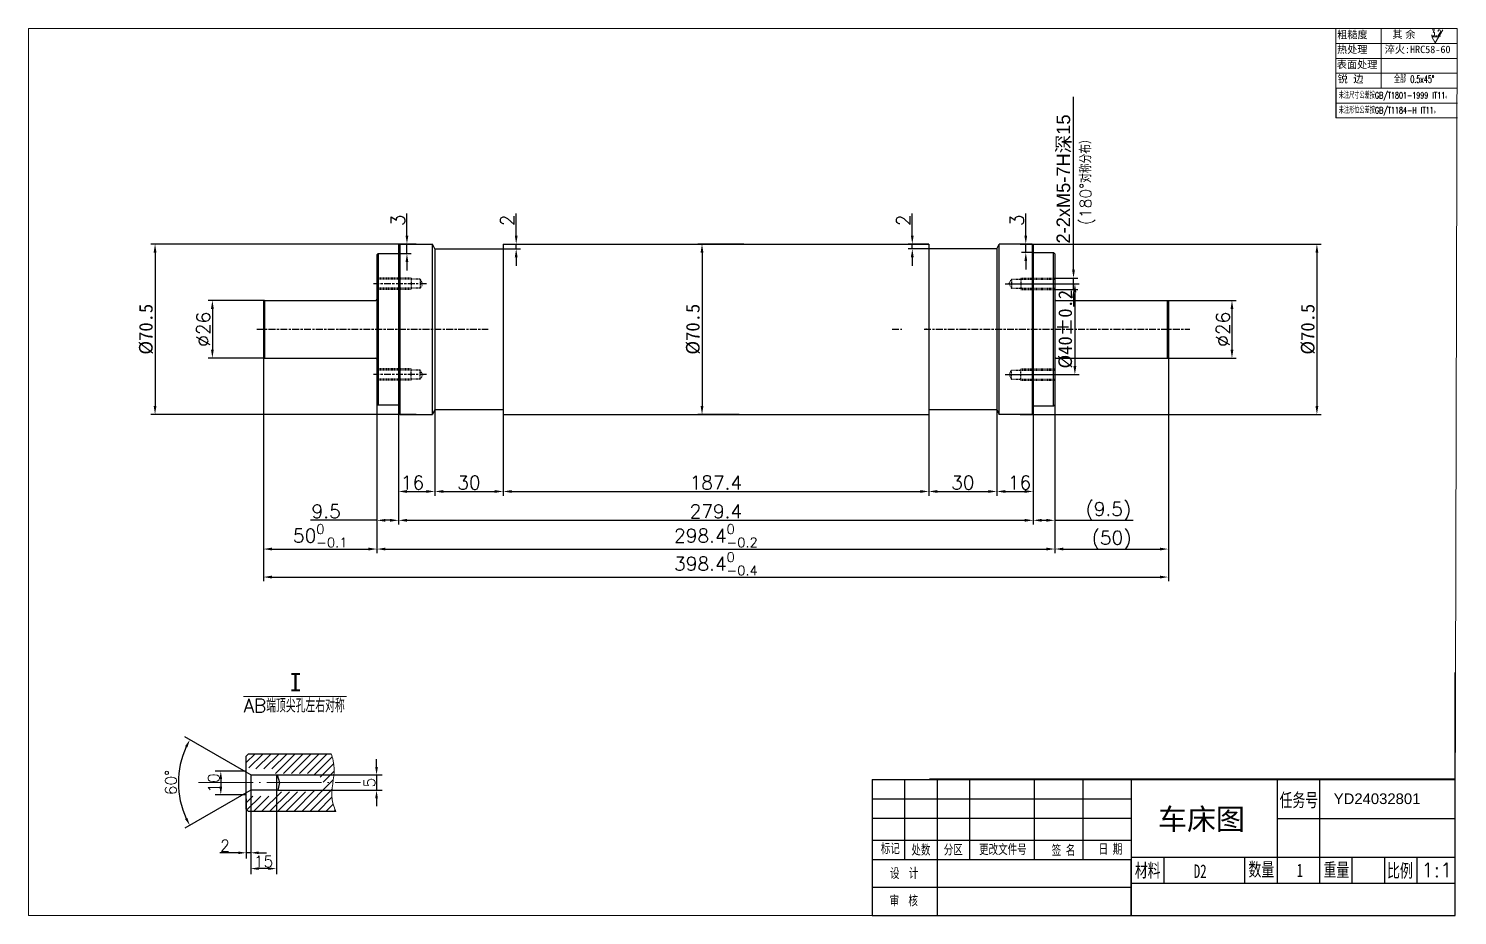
# Model space of a CAD drawing. Header units: inches. Extents: x 21648 to 23685, y -12414 to -11117.
# Drawn here: x 21648 to 22277, y -12302 to -11911 of the extents above; entities that cross this region are included whole.
import ezdxf
from ezdxf.enums import TextEntityAlignment as Align

# ---------------------------------------------------------------- set-up
doc = ezdxf.new("R2010")
doc.units = ezdxf.units.IN
for name, pattern in [('ACAD_ISO04W100', [30, 24, -3, 0, -3]), ('XU', [15, 5, -5, 5]), ('Z3', [8.215055, 3, -0.633062, 1, -0.581993, 3])]:
    doc.linetypes.add(name, pattern=pattern)
for name, color, linetype in [('cc', 7, 'Continuous'), ('DIM', 7, 'Continuous'), ('qc', 4, 'Continuous'), ('xx', 1, 'XU'), ('zx', 6, 'Z3')]:
    doc.layers.add(name, color=color, linetype=linetype)
for name, color, linetype, lineweight in [('中心线层', 1, 'ACAD_ISO04W100', 13), ('外轮廓线层', 120, 'Continuous', 20), ('尺寸線', 3, 'Continuous', 5), ('尺寸线层', 7, 'Continuous', 13)]:
    doc.layers.add(name, color=color, linetype=linetype, lineweight=lineweight)
doc.styles.get("Standard").update_dxf_attribs({"font": 'txt.shx', "bigfont": 'gbcbig.shx'})
doc.styles.add('tk', font='', dxfattribs={"width": 0.8})
doc.styles.add('标注', font='txt.shx', dxfattribs={"width": 0.6, "bigfont": 'hztxt.shx'})
doc.styles.get('tk').set_extended_font_data('SimSun')
doc.dimstyles.new('ISO-25', dxfattribs={"dimscale": 1.5, "dimtxt": 4, "dimasz": 2.5, "dimexe": 1.25, "dimexo": 0, "dimtad": 1, "dimdec": 3, "dimdsep": 46, "dimtxsty": 'Standard', "dimcen": 2.5, "dimadec": 0, "dimazin": 0, "dimtfac": 1, "dimtdec": 3, "dimtmove": 0, "dimatfit": 3, "dimfxl": 0, "dimarcsym": 0})
doc.dimstyles.new('ISO-25$0', dxfattribs={"dimtxt": 2.5, "dimasz": 2.5, "dimexe": 1.25, "dimexo": 0.625, "dimtad": 1, "dimtxsty": 'Standard', "dimcen": 2.5, "dimadec": 0, "dimazin": 0, "dimtfac": 1, "dimtmove": 0, "dimatfit": 3, "dimfxl": 0, "dimarcsym": 0})
doc.dimstyles.new('德瑞精工', dxfattribs={"dimtxt": 7, "dimasz": 3.5, "dimexe": 2.5, "dimexo": 0, "dimtad": 1, "dimdec": 3, "dimdsep": 46, "dimtxsty": 'Standard', "dimcen": 3.5, "dimadec": 0, "dimazin": 2, "dimtfac": 1, "dimtdec": 3, "dimtmove": 0, "dimatfit": 3, "dimfxl": 0, "dimarcsym": 0})

# ---------------------------------------------------------------- blocks, each defined once
blk = doc.blocks.new('*D243')
at = {"layer": 'Defpoints', "color": 0}
for p in [(21811, -12043.73), (22090.4, -12043.73), (22090.4, -12127.85)]:
    blk.add_point(p, dxfattribs=at)
at = {"layer": 'DIM', "color": 0, "lineweight": -2}
for p, q in [((21811, -12043.73), (21811, -12129.72)), ((22090.4, -12043.73), (22090.4, -12129.72)), ((21814.75, -12127.85), (22086.65, -12127.85))]:
    blk.add_line(p, q, dxfattribs=at)
at = {"layer": 'DIM', "color": 0}
for points in [[(21814.75, -12127.22), (21814.75, -12128.47), (21811, -12127.85)], [(22086.65, -12127.22), (22086.65, -12128.47), (22090.4, -12127.85)]]:
    blk.add_solid(points, dxfattribs=at)
at = {"layer": 'DIM', "color": 0, "insert": (21950.7, -12123.91), "char_height": 6, "attachment_point": 5}
blk.add_mtext('279.4', dxfattribs=at)
blk = doc.blocks.new('*D244')
at = {"layer": 'Defpoints', "color": 0}
for p in [(21801.5, -12077.03), (22099.9, -12076.98), (22099.9, -12140.49)]:
    blk.add_point(p, dxfattribs=at)
at = {"layer": 'DIM', "color": 0, "lineweight": -2}
for p, q in [((21801.5, -12077.03), (21801.5, -12142.36)), ((22099.9, -12076.98), (22099.9, -12142.36)), ((21805.25, -12140.49), (22096.15, -12140.49))]:
    blk.add_line(p, q, dxfattribs=at)
at = {"layer": 'DIM', "color": 0}
for points in [[(21805.25, -12139.86), (21805.25, -12141.11), (21801.5, -12140.49)], [(22096.15, -12139.86), (22096.15, -12141.11), (22099.9, -12140.49)]]:
    blk.add_solid(points, dxfattribs=at)
at = {"layer": 'DIM', "color": 0, "insert": (21950.7, -12134.65), "char_height": 6, "attachment_point": 5}
blk.add_mtext('\\A1;298.4{\\H0.7x;\\S0^ -0.2;}', dxfattribs=at)
blk = doc.blocks.new('*D282')
at = {"layer": 'Defpoints', "color": 0}
for p in [(21751.5, -12055.93), (22149.9, -12055.93), (22149.9, -12152.82)]:
    blk.add_point(p, dxfattribs=at)
at = {"layer": 'DIM', "color": 0, "lineweight": -2}
for p, q in [((21751.5, -12055.93), (21751.5, -12154.69)), ((22149.9, -12055.93), (22149.9, -12154.69)), ((21755.25, -12152.82), (22146.15, -12152.82))]:
    blk.add_line(p, q, dxfattribs=at)
at = {"layer": 'DIM', "color": 0}
for points in [[(21755.25, -12152.19), (21755.25, -12153.44), (21751.5, -12152.82)], [(22146.15, -12152.19), (22146.15, -12153.44), (22149.9, -12152.82)]]:
    blk.add_solid(points, dxfattribs=at)
at = {"layer": 'DIM', "color": 0, "insert": (21950.7, -12146.98), "char_height": 6, "attachment_point": 5}
blk.add_mtext('\\A1;398.4{\\H0.7x;\\S0^ -0.4;}', dxfattribs=at)
blk = doc.blocks.new('*D283')
at = {"layer": 'Defpoints', "color": 0}
for p in [(21752, -12031.03), (21729.04, -12056.43), (21752, -12056.43)]:
    blk.add_point(p, dxfattribs=at)
at = {"layer": 'DIM', "color": 0, "lineweight": -2}
for p, q in [((21752, -12031.03), (21727.17, -12031.03)), ((21729.04, -12034.78), (21729.04, -12052.68)), ((21752, -12056.43), (21727.17, -12056.43))]:
    blk.add_line(p, q, dxfattribs=at)
at = {"layer": 'DIM', "color": 0}
for points in [[(21728.42, -12034.78), (21729.67, -12034.78), (21729.04, -12031.03)], [(21728.42, -12052.68), (21729.67, -12052.68), (21729.04, -12056.43)]]:
    blk.add_solid(points, dxfattribs=at)
at = {"layer": 'DIM', "color": 0, "insert": (21725.11, -12043.73), "char_height": 6, "attachment_point": 5, "rotation": 90}
blk.add_mtext('%%c26', dxfattribs=at)
blk = doc.blocks.new('*D284')
at = {"layer": 'Defpoints', "color": 0}
for p in [(21818.75, -12006.23), (21703.8, -12081.23), (21818.75, -12081.23)]:
    blk.add_point(p, dxfattribs=at)
at = {"layer": 'DIM', "color": 0, "lineweight": -2}
for p, q in [((21818.75, -12006.23), (21701.92, -12006.23)), ((21703.8, -12009.98), (21703.8, -12077.48)), ((21818.75, -12081.23), (21701.92, -12081.23))]:
    blk.add_line(p, q, dxfattribs=at)
at = {"layer": 'DIM', "color": 0}
for points in [[(21703.17, -12009.98), (21704.42, -12009.98), (21703.8, -12006.23)], [(21703.17, -12077.48), (21704.42, -12077.48), (21703.8, -12081.23)]]:
    blk.add_solid(points, dxfattribs=at)
at = {"layer": 'DIM', "color": 0, "insert": (21699.86, -12043.73), "char_height": 6, "attachment_point": 5, "rotation": 90}
blk.add_mtext('{\\fSimSun|b0|i0|c134|p2;%%C70.5}', dxfattribs=at)
blk = doc.blocks.new('*D245')
at = {"layer": 'Defpoints', "color": 0}
for p in [(21857, -12069.06), (21827, -12079.13), (21857, -12115.15)]:
    blk.add_point(p, dxfattribs=at)
at = {"layer": 'DIM', "color": 0, "lineweight": -2}
for p, q in [((21857, -12069.06), (21857, -12117.02)), ((21827, -12079.13), (21827, -12117.02)), ((21830.75, -12115.15), (21853.25, -12115.15))]:
    blk.add_line(p, q, dxfattribs=at)
at = {"layer": 'DIM', "color": 0}
for points in [[(21830.75, -12114.52), (21830.75, -12115.77), (21827, -12115.15)], [(21853.25, -12114.52), (21853.25, -12115.77), (21857, -12115.15)]]:
    blk.add_solid(points, dxfattribs=at)
at = {"layer": 'DIM', "color": 0, "insert": (21842, -12111.21), "char_height": 6, "attachment_point": 5}
blk.add_mtext('30', dxfattribs=at)
blk = doc.blocks.new('*D285')
at = {"layer": 'Defpoints', "color": 0}
for p in [(21801.5, -12030.53), (21811, -12081.23), (21811, -12127.85)]:
    blk.add_point(p, dxfattribs=at)
at = {"layer": 'DIM', "color": 0, "lineweight": -2}
for p, q in [((21801.5, -12030.53), (21801.5, -12129.72)), ((21811, -12081.23), (21811, -12129.72)), ((21801.5, -12127.85), (21772.19, -12127.85)), ((21807.25, -12127.85), (21805.25, -12127.85))]:
    blk.add_line(p, q, dxfattribs=at)
at = {"layer": 'DIM', "color": 0}
for points in [[(21805.25, -12127.22), (21805.25, -12128.47), (21801.5, -12127.85)], [(21807.25, -12127.22), (21807.25, -12128.47), (21811, -12127.85)]]:
    blk.add_solid(points, dxfattribs=at)
at = {"layer": 'DIM', "color": 0, "insert": (21779.13, -12123.91), "char_height": 6, "attachment_point": 5}
blk.add_mtext('9.5', dxfattribs=at)
blk = doc.blocks.new('*D246')
at = {"layer": 'Defpoints', "color": 0}
for p in [(21751.5, -12055.93), (21801.5, -12056.93), (21801.5, -12140.49)]:
    blk.add_point(p, dxfattribs=at)
at = {"layer": 'DIM', "color": 0, "lineweight": -2}
for p, q in [((21751.5, -12055.93), (21751.5, -12142.36)), ((21801.5, -12056.93), (21801.5, -12142.36)), ((21755.25, -12140.49), (21797.75, -12140.49))]:
    blk.add_line(p, q, dxfattribs=at)
at = {"layer": 'DIM', "color": 0}
for points in [[(21755.25, -12139.86), (21755.25, -12141.11), (21751.5, -12140.49)], [(21797.75, -12139.86), (21797.75, -12141.11), (21801.5, -12140.49)]]:
    blk.add_solid(points, dxfattribs=at)
at = {"layer": 'DIM', "color": 0, "insert": (21776.5, -12134.65), "char_height": 6, "attachment_point": 5}
blk.add_mtext('\\A1;50{\\H0.7x;\\S0^ -0.1;}', dxfattribs=at)
blk = doc.blocks.new('*D247')
at = {"layer": 'Defpoints', "color": 0}
for p in [(21811, -12043.73), (21827, -12043.73), (21827, -12115.15)]:
    blk.add_point(p, dxfattribs=at)
at = {"layer": 'DIM', "color": 0, "lineweight": -2}
for p, q in [((21811, -12043.73), (21811, -12117.02)), ((21827, -12043.73), (21827, -12117.02)), ((21814.75, -12115.15), (21823.25, -12115.15))]:
    blk.add_line(p, q, dxfattribs=at)
at = {"layer": 'DIM', "color": 0}
for points in [[(21814.75, -12114.52), (21814.75, -12115.77), (21811, -12115.15)], [(21823.25, -12114.52), (21823.25, -12115.77), (21827, -12115.15)]]:
    blk.add_solid(points, dxfattribs=at)
at = {"layer": 'DIM', "color": 0, "insert": (21817.11, -12111.21), "char_height": 6, "attachment_point": 5}
blk.add_mtext('16', dxfattribs=at)
blk = doc.blocks.new('*D248')
at = {"layer": 'Defpoints', "color": 0}
for p in [(22084.65, -12006.23), (22084.69, -12081.23), (22215.3, -12081.23)]:
    blk.add_point(p, dxfattribs=at)
at = {"layer": 'DIM', "color": 0, "lineweight": -2}
for p, q in [((22084.65, -12006.23), (22217.18, -12006.23)), ((22215.3, -12009.98), (22215.3, -12077.48)), ((22084.69, -12081.23), (22217.18, -12081.23))]:
    blk.add_line(p, q, dxfattribs=at)
at = {"layer": 'DIM', "color": 0}
for points in [[(22214.68, -12009.98), (22215.93, -12009.98), (22215.3, -12006.23)], [(22214.68, -12077.48), (22215.93, -12077.48), (22215.3, -12081.23)]]:
    blk.add_solid(points, dxfattribs=at)
at = {"layer": 'DIM', "color": 0, "insert": (22211.37, -12043.73), "char_height": 6, "attachment_point": 5, "rotation": 90}
blk.add_mtext('{\\fSimSun|b0|i0|c134|p2;%%C70.5}', dxfattribs=at)
blk = doc.blocks.new('*D286')
at = {"layer": 'Defpoints', "color": 0}
for p in [(22078.09, -12023.73), (22078.09, -12063.73), (22108.76, -12063.73)]:
    blk.add_point(p, dxfattribs=at)
at = {"layer": 'DIM', "color": 0, "lineweight": -2}
for p, q in [((22078.09, -12023.73), (22110.63, -12023.73)), ((22108.76, -12027.48), (22108.76, -12059.98)), ((22078.09, -12063.73), (22110.63, -12063.73))]:
    blk.add_line(p, q, dxfattribs=at)
at = {"layer": 'DIM', "color": 0}
for points in [[(22108.13, -12027.48), (22109.38, -12027.48), (22108.76, -12023.73)], [(22108.13, -12059.98), (22109.38, -12059.98), (22108.76, -12063.73)]]:
    blk.add_solid(points, dxfattribs=at)
at = {"layer": 'DIM', "color": 0, "insert": (22104.6, -12043.73), "char_height": 6, "attachment_point": 5, "rotation": 90}
blk.add_mtext('{\\fSimSun|b0|i0|c134|p2;%%C40±0.2}', dxfattribs=at)
blk = doc.blocks.new('*D249')
at = {"layer": 'Defpoints', "color": 0}
for p in [(22149.4, -12031.03), (22149.4, -12056.43), (22177.91, -12056.43)]:
    blk.add_point(p, dxfattribs=at)
at = {"layer": 'DIM', "color": 0, "lineweight": -2}
for p, q in [((22149.4, -12031.03), (22179.78, -12031.03)), ((22177.91, -12034.78), (22177.91, -12052.68)), ((22149.4, -12056.43), (22179.78, -12056.43))]:
    blk.add_line(p, q, dxfattribs=at)
at = {"layer": 'DIM', "color": 0}
for points in [[(22177.28, -12034.78), (22178.53, -12034.78), (22177.91, -12031.03)], [(22177.28, -12052.68), (22178.53, -12052.68), (22177.91, -12056.43)]]:
    blk.add_solid(points, dxfattribs=at)
at = {"layer": 'DIM', "color": 0, "insert": (22173.97, -12043.73), "char_height": 6, "attachment_point": 5, "rotation": 90}
blk.add_mtext('%%c26', dxfattribs=at)
blk = doc.blocks.new('*D250')
at = {"layer": 'Defpoints', "color": 0}
for p in [(22099.9, -12021.23), (22099.9, -12026.23), (22108.15, -12021.23)]:
    blk.add_point(p, dxfattribs=at)
at = {"layer": 'DIM', "color": 0, "lineweight": -2}
for p, q in [((22108.15, -12017.48), (22108.15, -11941.48)), ((22099.9, -12021.23), (22110.02, -12021.23)), ((22099.9, -12026.23), (22110.02, -12026.23)), ((22108.15, -12026.23), (22108.15, -12021.23)), ((22108.15, -12029.98), (22108.15, -12033.73))]:
    blk.add_line(p, q, dxfattribs=at)
at = {"layer": 'DIM', "color": 0}
for points in [[(22107.52, -12017.48), (22108.77, -12017.48), (22108.15, -12021.23)], [(22107.52, -12029.98), (22108.77, -12029.98), (22108.15, -12026.23)]]:
    blk.add_solid(points, dxfattribs=at)
at = {"layer": 'DIM', "color": 0, "insert": (22103.98, -11977.6), "char_height": 6, "attachment_point": 5, "rotation": 90}
blk.add_mtext('{\\f??|b0|i0|c0|p54;2-2xM5-7H\\f??|b0|i0|c134|p54;深15\\f??|b0|i0|c0|p54; }', dxfattribs=at)
blk = doc.blocks.new('*D251')
at = {"layer": 'Defpoints', "color": 0}
for p in [(22074.4, -12043.73), (22090.4, -12043.73), (22090.4, -12115.15)]:
    blk.add_point(p, dxfattribs=at)
at = {"layer": 'DIM', "color": 0, "lineweight": -2}
for p, q in [((22074.4, -12043.73), (22074.4, -12117.02)), ((22090.4, -12043.73), (22090.4, -12117.02)), ((22078.15, -12115.15), (22086.65, -12115.15))]:
    blk.add_line(p, q, dxfattribs=at)
at = {"layer": 'DIM', "color": 0}
for points in [[(22078.15, -12114.52), (22078.15, -12115.77), (22074.4, -12115.15)], [(22086.65, -12114.52), (22086.65, -12115.77), (22090.4, -12115.15)]]:
    blk.add_solid(points, dxfattribs=at)
at = {"layer": 'DIM', "color": 0, "insert": (22084.4, -12111.21), "char_height": 6, "attachment_point": 5}
blk.add_mtext('16', dxfattribs=at)
blk = doc.blocks.new('*D252')
at = {"layer": 'Defpoints', "color": 0}
for p in [(22149.9, -12056.43), (22099.9, -12078.48), (22149.9, -12140.49)]:
    blk.add_point(p, dxfattribs=at)
at = {"layer": 'DIM', "color": 0, "lineweight": -2}
for p, q in [((22149.9, -12056.43), (22149.9, -12142.36)), ((22099.9, -12078.48), (22099.9, -12142.36)), ((22103.65, -12140.49), (22146.15, -12140.49))]:
    blk.add_line(p, q, dxfattribs=at)
at = {"layer": 'DIM', "color": 0}
for points in [[(22103.65, -12139.86), (22103.65, -12141.11), (22099.9, -12140.49)], [(22146.15, -12139.86), (22146.15, -12141.11), (22149.9, -12140.49)]]:
    blk.add_solid(points, dxfattribs=at)
at = {"layer": 'DIM', "color": 0, "insert": (22124.9, -12136.55), "char_height": 6, "attachment_point": 5}
blk.add_mtext('(50)', dxfattribs=at)
blk = doc.blocks.new('*D253')
at = {"layer": 'Defpoints', "color": 0}
for p in [(22090.4, -12043.73), (22099.9, -12043.73), (22099.9, -12127.85)]:
    blk.add_point(p, dxfattribs=at)
at = {"layer": 'DIM', "color": 0, "lineweight": -2}
for p, q in [((22090.4, -12043.73), (22090.4, -12129.72)), ((22099.9, -12043.73), (22099.9, -12129.72)), ((22094.15, -12127.85), (22096.15, -12127.85)), ((22099.9, -12127.85), (22134.42, -12127.85))]:
    blk.add_line(p, q, dxfattribs=at)
at = {"layer": 'DIM', "color": 0}
for points in [[(22094.15, -12127.22), (22094.15, -12128.47), (22090.4, -12127.85)], [(22096.15, -12127.22), (22096.15, -12128.47), (22099.9, -12127.85)]]:
    blk.add_solid(points, dxfattribs=at)
at = {"layer": 'DIM', "color": 0, "insert": (22123.49, -12123.91), "char_height": 6, "attachment_point": 5}
blk.add_mtext('(9.5)', dxfattribs=at)
blk = doc.blocks.new('*D254')
at = {"layer": 'Defpoints', "color": 0}
for p in [(22044.4, -12058.21), (22074.4, -12055.48), (22074.4, -12115.15)]:
    blk.add_point(p, dxfattribs=at)
at = {"layer": 'DIM', "color": 0, "lineweight": -2}
for p, q in [((22044.4, -12058.21), (22044.4, -12117.02)), ((22074.4, -12055.48), (22074.4, -12117.02)), ((22048.15, -12115.15), (22070.65, -12115.15))]:
    blk.add_line(p, q, dxfattribs=at)
at = {"layer": 'DIM', "color": 0}
for points in [[(22048.15, -12114.52), (22048.15, -12115.77), (22044.4, -12115.15)], [(22070.65, -12114.52), (22070.65, -12115.77), (22074.4, -12115.15)]]:
    blk.add_solid(points, dxfattribs=at)
at = {"layer": 'DIM', "color": 0, "insert": (22059.4, -12111.21), "char_height": 6, "attachment_point": 5}
blk.add_mtext('30', dxfattribs=at)
blk = doc.blocks.new('*D255')
at = {"layer": 'Defpoints', "color": 0}
for p in [(21963.02, -12006.23), (21944.6, -12081.23), (21960.88, -12081.23)]:
    blk.add_point(p, dxfattribs=at)
at = {"layer": 'DIM', "color": 0, "lineweight": -2}
for p, q in [((21963.02, -12006.23), (21942.72, -12006.23)), ((21944.6, -12009.98), (21944.6, -12077.48)), ((21960.88, -12081.23), (21942.72, -12081.23))]:
    blk.add_line(p, q, dxfattribs=at)
at = {"layer": 'DIM', "color": 0}
for points in [[(21943.97, -12009.98), (21945.22, -12009.98), (21944.6, -12006.23)], [(21943.97, -12077.48), (21945.22, -12077.48), (21944.6, -12081.23)]]:
    blk.add_solid(points, dxfattribs=at)
at = {"layer": 'DIM', "color": 0, "insert": (21940.66, -12043.73), "char_height": 6, "attachment_point": 5, "rotation": 90}
blk.add_mtext('{\\fNSimSun|b0|i0|c134|p49;%%C70.5}', dxfattribs=at)
blk = doc.blocks.new('*D256')
at = {"layer": 'Defpoints', "color": 0}
for p in [(21857, -12061.22), (22044.4, -12059.68), (22044.4, -12115.15)]:
    blk.add_point(p, dxfattribs=at)
at = {"layer": 'DIM', "color": 0, "lineweight": -2}
for p, q in [((21857, -12061.22), (21857, -12117.02)), ((22044.4, -12059.68), (22044.4, -12117.02)), ((21860.75, -12115.15), (22040.65, -12115.15))]:
    blk.add_line(p, q, dxfattribs=at)
at = {"layer": 'DIM', "color": 0}
for points in [[(21860.75, -12114.52), (21860.75, -12115.77), (21857, -12115.15)], [(22040.65, -12114.52), (22040.65, -12115.77), (22044.4, -12115.15)]]:
    blk.add_solid(points, dxfattribs=at)
at = {"layer": 'DIM', "color": 0, "insert": (21950.7, -12111.21), "char_height": 6, "attachment_point": 5}
blk.add_mtext('187.4', dxfattribs=at)
blk = doc.blocks.new('*D279')
at = {"color": 0, "lineweight": -2}
for p, q in [((21743.91, -12238.76), (21716.94, -12223.19)), ((21743.91, -12247.82), (21716.94, -12263.4))]:
    blk.add_line(p, q, dxfattribs=at)
blk.add_arc((21751.76, -12243.29), 37.7, 155.32095, 204.67905, dxfattribs=at)
at = {"color": 0}
for points in [[(21716.98, -12227.28), (21718.02, -12227.82), (21719.11, -12224.44)], [(21718.02, -12258.77), (21716.98, -12259.3), (21719.11, -12262.15)]]:
    blk.add_solid(points, dxfattribs=at)
at = {"layer": 'Defpoints', "color": 0}
for p in [(21714.63, -12236.75), (21743.91, -12238.76), (21745.91, -12239.92), (21745.91, -12246.67), (21743.91, -12247.82)]:
    blk.add_point(p, dxfattribs=at)
at = {"color": 0, "insert": (21710.79, -12243.29), "char_height": 5, "attachment_point": 5, "rotation": 90}
blk.add_mtext('60°', dxfattribs=at)
blk = doc.blocks.new('*D241')
at = {"color": 0, "lineweight": -2}
for p, q in [((21743.91, -12238.28), (21730.24, -12238.28)), ((21732.74, -12241.78), (21732.74, -12245.14)), ((21743.91, -12248.64), (21730.24, -12248.64))]:
    blk.add_line(p, q, dxfattribs=at)
at = {"color": 0}
for points in [[(21732.16, -12241.78), (21733.33, -12241.78), (21732.74, -12238.28)], [(21732.16, -12245.14), (21733.33, -12245.14), (21732.74, -12248.64)]]:
    blk.add_solid(points, dxfattribs=at)
at = {"layer": 'Defpoints', "color": 0}
for p in [(21743.91, -12238.28), (21732.74, -12248.64), (21743.91, -12248.64)]:
    blk.add_point(p, dxfattribs=at)
at = {"color": 0, "insert": (21729.62, -12243.46), "char_height": 5, "attachment_point": 5, "rotation": 90}
blk.add_mtext('10', dxfattribs=at)
blk = doc.blocks.new('*D280')
at = {"color": 0, "lineweight": -2}
for p, q in [((21745.91, -12246.6), (21745.91, -12283.66)), ((21757.21, -12246.6), (21757.21, -12283.66)), ((21753.71, -12281.16), (21749.41, -12281.16))]:
    blk.add_line(p, q, dxfattribs=at)
at = {"color": 0}
for points in [[(21749.41, -12280.57), (21749.41, -12281.74), (21745.91, -12281.16)], [(21753.71, -12280.57), (21753.71, -12281.74), (21757.21, -12281.16)]]:
    blk.add_solid(points, dxfattribs=at)
at = {"layer": 'Defpoints', "color": 0}
for p in [(21745.91, -12246.6), (21757.21, -12246.6), (21745.91, -12281.16)]:
    blk.add_point(p, dxfattribs=at)
at = {"color": 0, "insert": (21751.56, -12278.03), "char_height": 5, "attachment_point": 5}
blk.add_mtext('15', dxfattribs=at)
blk = doc.blocks.new('*D281')
at = {"color": 0, "lineweight": -2}
for p, q in [((21801.31, -12236.42), (21801.31, -12232.92)), ((21757.56, -12239.92), (21803.81, -12239.92)), ((21801.31, -12239.92), (21801.31, -12246.67)), ((21757.79, -12246.67), (21803.81, -12246.67)), ((21801.31, -12250.17), (21801.31, -12253.67))]:
    blk.add_line(p, q, dxfattribs=at)
at = {"color": 0}
for points in [[(21800.72, -12236.42), (21801.89, -12236.42), (21801.31, -12239.92)], [(21800.72, -12250.17), (21801.89, -12250.17), (21801.31, -12246.67)]]:
    blk.add_solid(points, dxfattribs=at)
at = {"layer": 'Defpoints', "color": 0}
for p in [(21757.56, -12239.92), (21757.79, -12246.67), (21801.31, -12246.67)]:
    blk.add_point(p, dxfattribs=at)
at = {"color": 0, "insert": (21798.18, -12243.29), "char_height": 5, "attachment_point": 5, "rotation": 90}
blk.add_mtext('5', dxfattribs=at)
blk = doc.blocks.new('*D242')
at = {"layer": 'Defpoints', "color": 0}
for p in [(21743.91, -12250.45), (21745.91, -12249.29), (21745.91, -12274.19)]:
    blk.add_point(p, dxfattribs=at)
at = {"layer": '尺寸线层', "color": 0, "lineweight": -2}
for p, q in [((21743.91, -12250.45), (21743.91, -12276.69)), ((21745.91, -12249.29), (21745.91, -12276.69)), ((21740.41, -12274.19), (21732.33, -12274.19)), ((21745.91, -12274.19), (21743.91, -12274.19)), ((21749.41, -12274.19), (21752.91, -12274.19))]:
    blk.add_line(p, q, dxfattribs=at)
at = {"layer": '尺寸线层', "color": 0}
for points in [[(21740.41, -12273.61), (21740.41, -12274.77), (21743.91, -12274.19)], [(21749.41, -12273.61), (21749.41, -12274.77), (21745.91, -12274.19)]]:
    blk.add_solid(points, dxfattribs=at)
at = {"layer": '尺寸线层', "color": 0, "insert": (21734.62, -12271.06), "char_height": 5, "attachment_point": 5}
blk.add_mtext('2', dxfattribs=at)
blk = doc.blocks.new('*D275')
at = {"layer": 'Defpoints', "color": 0}
for p in [(21811.5, -12006.23), (21814.69, -12006.23), (21811, -12010.43)]:
    blk.add_point(p, dxfattribs=at)
at = {"layer": 'DIM', "color": 0, "lineweight": -2}
for p, q in [((21814.69, -12002.48), (21814.69, -11992.85)), ((21811.5, -12006.23), (21816.57, -12006.23)), ((21814.69, -12010.43), (21814.69, -12006.23)), ((21811, -12010.43), (21816.57, -12010.43)), ((21814.69, -12014.18), (21814.69, -12017.93))]:
    blk.add_line(p, q, dxfattribs=at)
at = {"layer": 'DIM', "color": 0}
for points in [[(21814.07, -12002.48), (21815.32, -12002.48), (21814.69, -12006.23)], [(21814.07, -12014.18), (21815.32, -12014.18), (21814.69, -12010.43)]]:
    blk.add_solid(points, dxfattribs=at)
at = {"layer": 'DIM', "color": 0, "insert": (21810.76, -11995.79), "char_height": 6, "attachment_point": 5, "rotation": 90}
blk.add_mtext('3', dxfattribs=at)
blk = doc.blocks.new('*D276')
at = {"layer": 'Defpoints', "color": 0}
for p in [(21857, -12006.23), (21857, -12008.33), (21862.79, -12006.23)]:
    blk.add_point(p, dxfattribs=at)
at = {"layer": 'DIM', "color": 0, "lineweight": -2}
for p, q in [((21862.79, -12002.48), (21862.79, -11992.85)), ((21857, -12006.23), (21864.67, -12006.23)), ((21857, -12008.33), (21864.67, -12008.33)), ((21862.79, -12008.33), (21862.79, -12006.23)), ((21862.79, -12012.08), (21862.79, -12015.83))]:
    blk.add_line(p, q, dxfattribs=at)
at = {"layer": 'DIM', "color": 0}
for points in [[(21862.17, -12002.48), (21863.42, -12002.48), (21862.79, -12006.23)], [(21862.17, -12012.08), (21863.42, -12012.08), (21862.79, -12008.33)]]:
    blk.add_solid(points, dxfattribs=at)
at = {"layer": 'DIM', "color": 0, "insert": (21858.85, -11995.79), "char_height": 6, "attachment_point": 5, "rotation": 90}
blk.add_mtext('2', dxfattribs=at)
blk = doc.blocks.new('*D277')
at = {"layer": 'Defpoints', "color": 0}
for p in [(22037.17, -12006.23), (22044.4, -12006.23), (22044.4, -12008.33)]:
    blk.add_point(p, dxfattribs=at)
at = {"layer": 'DIM', "color": 0, "lineweight": -2}
for p, q in [((22037.17, -12002.48), (22037.17, -11992.85)), ((22044.4, -12006.23), (22035.29, -12006.23)), ((22044.4, -12008.33), (22035.29, -12008.33)), ((22037.17, -12008.33), (22037.17, -12006.23)), ((22037.17, -12012.08), (22037.17, -12015.83))]:
    blk.add_line(p, q, dxfattribs=at)
at = {"layer": 'DIM', "color": 0}
for points in [[(22036.54, -12002.48), (22037.79, -12002.48), (22037.17, -12006.23)], [(22036.54, -12012.08), (22037.79, -12012.08), (22037.17, -12008.33)]]:
    blk.add_solid(points, dxfattribs=at)
at = {"layer": 'DIM', "color": 0, "insert": (22033.23, -11995.79), "char_height": 6, "attachment_point": 5, "rotation": 90}
blk.add_mtext('2', dxfattribs=at)
blk = doc.blocks.new('*D278')
at = {"layer": 'Defpoints', "color": 0}
for p in [(22084.65, -12006.23), (22087.14, -12006.23), (22090.4, -12009.98)]:
    blk.add_point(p, dxfattribs=at)
at = {"layer": 'DIM', "color": 0, "lineweight": -2}
for p, q in [((22087.14, -12002.48), (22087.14, -11992.85)), ((22084.65, -12006.23), (22089.01, -12006.23)), ((22087.14, -12009.98), (22087.14, -12006.23)), ((22090.4, -12009.98), (22085.26, -12009.98)), ((22087.14, -12013.73), (22087.14, -12017.48))]:
    blk.add_line(p, q, dxfattribs=at)
at = {"layer": 'DIM', "color": 0}
for points in [[(22086.51, -12002.48), (22087.76, -12002.48), (22087.14, -12006.23)], [(22086.51, -12013.73), (22087.76, -12013.73), (22087.14, -12009.98)]]:
    blk.add_solid(points, dxfattribs=at)
at = {"layer": 'DIM', "color": 0, "insert": (22083.2, -11995.79), "char_height": 6, "attachment_point": 5, "rotation": 90}
blk.add_mtext('3', dxfattribs=at)

msp = doc.modelspace()

# ---------------------------------------------------------------- hatches: boundary and pattern name
at = {"linetype": 'Continuous'}
h = msp.add_hatch(dxfattribs=at)
h.set_pattern_fill('ANSI31', color=0, scale=20, style=0)
h.set_pattern_definition([(45, (20624.3356, -11911.5796), (-1.767767, 1.767767), [])])
edge = h.paths.add_edge_path()
edge.add_spline(control_points=[(21783.4312, -12255.9945), (21783.4312, -12255.9945), (21781.0749, -12251.5738), (21781.7834, -12245.846), (21782.1149, -12243.2945)], knot_values=[21.29864948, 21.29864948, 21.29864948, 21.29864948, 31.39757237, 39.54889239, 39.54889239, 39.54889239, 39.54889239], degree=3, periodic=0)
edge.add_line((21782.1149, -12243.2945), (21777.8609, -12243.2945))
edge.add_line((21777.8609, -12243.2945), (21775.9116, -12246.6695))
edge.add_line((21775.9116, -12246.6695), (21771.9116, -12246.6695))
edge.add_line((21771.9116, -12246.6695), (21771.9116, -12247.2945))
edge.add_line((21771.9116, -12247.2945), (21755.9116, -12247.2945))
edge.add_line((21755.9116, -12247.2945), (21755.9116, -12249.2945))
edge.add_line((21755.9116, -12249.2945), (21745.9116, -12249.2945))
edge.add_line((21745.9116, -12249.2945), (21743.9116, -12250.4492))
edge.add_line((21743.9116, -12250.4492), (21743.9116, -12254.9945))
edge.add_line((21743.9116, -12254.9945), (21744.9116, -12255.9945))
edge.add_line((21744.9116, -12255.9945), (21783.4303, -12255.9945))
edge = h.paths.add_edge_path()
edge.add_line((21744.9116, -12230.5945), (21743.9116, -12231.5945))
edge.add_line((21743.9116, -12231.5945), (21743.9116, -12236.1398))
edge.add_line((21743.9116, -12236.1398), (21745.9116, -12237.2945))
edge.add_line((21745.9116, -12237.2945), (21755.9116, -12237.2945))
edge.add_line((21755.9116, -12237.2945), (21755.9116, -12239.2945))
edge.add_line((21755.9116, -12239.2945), (21771.9116, -12239.2945))
edge.add_line((21771.9116, -12239.2945), (21771.9116, -12239.9195))
edge.add_line((21771.9116, -12239.9195), (21775.9116, -12239.9195))
edge.add_line((21775.9116, -12239.9195), (21777.8609, -12243.2945))
edge.add_line((21777.8609, -12243.2945), (21782.1149, -12243.2945))
edge.add_spline(control_points=[(21782.1149, -12243.2945), (21782.3967, -12241.125), (21783.1382, -12235.6415), (21781.5961, -12231.2461), (21781.2767, -12230.5945)], knot_values=[3.73970984, 3.73970984, 3.73970984, 3.73970984, 10.67104265, 21.29864948, 21.29864948, 21.29864948, 21.29864948], degree=3, periodic=0)
edge.add_line((21781.2767, -12230.5945), (21744.9116, -12230.5945))

# ---------------------------------------------------------------- linework, layer by layer
for p, q in [((22276.1464, -12301.757), (22276.1464, -12194.8249)), ((22019.5357, -12241.8812), (22276.1464, -12241.8812)), ((22019.5357, -12241.8812), (22019.5357, -12301.757)), ((22019.5357, -12241.8812), (22019.5357, -12301.757)), ((22019.5357, -12241.8812), (22276.1464, -12241.8812)), ((22033.7918, -12241.8812), (22033.7918, -12277.1229)), ((22044.7887, -12241.8812), (22276.1464, -12241.8812)), ((22047.1213, -12241.8812), (22276.1464, -12241.8812)), ((22048.048, -12241.8812), (22048.048, -12301.757)), ((22062.3041, -12241.8812), (22062.3041, -12277.1229)), ((22090.8164, -12241.8812), (22090.8164, -12277.1229)), ((22112.2007, -12241.8812), (22112.2007, -12277.1229)), ((22133.5849, -12241.8812), (22133.5849, -12301.757)), ((22133.5849, -12241.8812), (22133.5849, -12301.757)), ((22195.1464, -12241.8812), (22276.1464, -12241.8812)), ((22197.7376, -12241.8812), (22197.7376, -12287.5009)), ((22216.4888, -12241.6567), (22216.4888, -12287.5009)), ((22019.5357, -12250.4349), (22133.5849, -12250.4349)), ((22019.5357, -12258.9886), (22133.5849, -12258.9886)), ((22197.7376, -12259.0567), (22276.1464, -12259.0567)), ((22019.8782, -12268.5692), (22133.5849, -12268.5692)), ((22019.8782, -12277.1229), (22133.5849, -12277.1229)), ((22133.5849, -12276.096), (22276.1464, -12276.096)), ((22133.5849, -12301.757), (22133.5849, -12277.1229)), ((22147.841, -12276.096), (22147.841, -12287.5009)), ((22183.4814, -12276.096), (22183.4814, -12287.5009)), ((22230.7449, -12276.096), (22230.7449, -12287.2764)), ((22245.0011, -12276.096), (22245.0011, -12287.2764)), ((22259.2572, -12276.096), (22259.2572, -12287.2764)), ((22133.5849, -12289.4399), (22019.5357, -12289.4399)), ((22133.5849, -12287.5009), (22276.1464, -12287.5009)), ((22019.5357, -12301.757), (22276.1464, -12301.757)), ((22019.5357, -12301.757), (22276.1464, -12301.757))]:
    msp.add_line(p, q)
at = {"color": 4}
for p, q in [((21743.9116, -12231.5945), (21744.9116, -12230.5945)), ((21743.9116, -12254.9945), (21743.9116, -12231.5945)), ((21744.9116, -12230.5945), (21781.2767, -12230.5945)), ((21745.9116, -12239.9195), (21745.9116, -12246.6695)), ((21757.2094, -12239.8489), (21757.2094, -12246.5989)), ((21744.9116, -12255.9945), (21743.9116, -12254.9945)), ((21783.4312, -12255.9945), (21744.9116, -12255.9945))]:
    msp.add_line(p, q, dxfattribs=at)
at = {"color": 0, "lineweight": 40}
msp.add_line((22276.1464, -12241.8812), (22044.7887, -12241.8812), dxfattribs=at)
at = {"color": 4}
msp.add_lwpolyline([(21745.9116, -12239.9195), (21757.5595, -12239.9195), (21758.6186, -12243.2239), (21757.7929, -12246.6695), (21745.8856, -12246.6695)], dxfattribs=at)
at = {"layer": 'cc', "lineweight": 15}
for p, q in [((21648.1174, -12301.757), (21648.1174, -11911.3965)), ((21648.1174, -11911.3965), (22277.0464, -11911.3965)), ((22223.5898, -11911.3965), (22223.5898, -11937.6111)), ((22243.5403, -11911.3965), (22243.5403, -11937.6111)), ((22277.0464, -11911.3965), (22276.1464, -12259.0375)), ((22276.1464, -12259.0375), (22277.0464, -11911.3965)), ((22277.1621, -11950.7185), (22223.5898, -11950.7185)), ((22276.1464, -12301.757), (21648.1174, -12301.757))]:
    msp.add_line(p, q, dxfattribs=at)
at = {"layer": 'cc', "linetype": 'ByBlock', "lineweight": 15, "ltscale": 0.5}
for p, q in [((22270.694, -11911.9344), (22267.425, -11917.5965)), ((22265.9206, -11914.9908), (22267.425, -11917.5965)), ((22268.9113, -11914.9681), (22265.9411, -11914.9681))]:
    msp.add_line(p, q, dxfattribs=at)
at = {"layer": 'cc', "linetype": 'ByBlock', "lineweight": 15}
for p, q in [((22277.1621, -11917.9501), (22223.5898, -11917.9501)), ((22277.1621, -11924.5038), (22223.5898, -11924.5038)), ((22277.1621, -11931.0575), (22223.5898, -11931.0575)), ((22277.1621, -11937.6111), (22223.5898, -11937.6111)), ((22277.1621, -11944.1648), (22223.5898, -11944.1648))]:
    msp.add_line(p, q, dxfattribs=at)
at = {"layer": 'cc'}
msp.add_line((22223.5898, -11937.6111), (22223.5898, -11950.7185), dxfattribs=at)
at = {"layer": 'qc', "color": 0}
for p, q in [((21811.0018, -12006.7255), (21811.5018, -12006.2255)), ((21811.0018, -12006.7255), (21811.0018, -12080.7255)), ((21811.5018, -12006.2255), (21811.5018, -12081.2255)), ((21811.5018, -12006.2255), (21826.0018, -12006.2255)), ((21826.0018, -12081.2255), (21826.0018, -12006.2255)), ((21827.0018, -12008.3255), (21826.0018, -12006.2255)), ((21827.0018, -12008.3255), (21827.0018, -12079.1255)), ((21827.0018, -12008.3255), (21857.0018, -12008.3255)), ((21857.0018, -12006.2255), (21857.0018, -12081.2255)), ((21857.0018, -12006.2255), (22044.4018, -12006.2255)), ((22044.4018, -12006.2255), (22044.4018, -12081.2255)), ((22074.4018, -12008.3255), (22044.4018, -12008.3255)), ((22074.4018, -12008.3255), (22075.4018, -12006.2255)), ((22074.4018, -12008.3255), (22074.4018, -12079.1255)), ((22075.4018, -12081.2255), (22075.4018, -12006.2255)), ((22089.9018, -12006.2255), (22075.4018, -12006.2255)), ((22089.9018, -12006.2255), (22089.9018, -12081.2255)), ((22089.9018, -12006.2255), (22090.4018, -12006.7255)), ((22090.4018, -12006.7255), (22090.4018, -12080.7255)), ((21801.5018, -12010.9255), (21802.0018, -12010.4255)), ((21801.5018, -12010.9255), (21801.5018, -12030.5255)), ((21802.0018, -12010.4255), (21811.0018, -12010.4255)), ((21802.0018, -12010.4255), (21802.0018, -12077.0255)), ((22090.4018, -12009.9755), (22099.4018, -12009.9755)), ((22099.4018, -12077.4755), (22099.4018, -12009.9755)), ((22099.4018, -12009.9755), (22099.9018, -12010.4755)), ((22099.9018, -12010.4755), (22099.9018, -12030.5255)), ((21751.5018, -12031.5255), (21752.0018, -12031.0255)), ((21751.5018, -12031.5255), (21751.5018, -12055.9255)), ((21752.0018, -12031.0255), (21752.0018, -12056.4255)), ((21752.0018, -12031.0255), (21801.0018, -12031.0255)), ((21801.5018, -12030.5255), (21801.5018, -12056.9255)), ((22099.9018, -12030.5255), (22099.9018, -12056.9255)), ((22100.4018, -12031.0255), (22149.4018, -12031.0255)), ((22149.4018, -12031.0255), (22149.4018, -12056.4255)), ((22149.9018, -12031.5255), (22149.9018, -12055.9255)), ((21751.5018, -12055.9255), (21752.0018, -12056.4255)), ((21752.0018, -12056.4255), (21801.0018, -12056.4255)), ((22100.4018, -12056.4255), (22149.4018, -12056.4255)), ((21801.5018, -12076.5255), (21802.0018, -12077.0255)), ((21802.0018, -12077.0255), (21811.0018, -12077.0255)), ((22090.4018, -12077.4755), (22099.4018, -12077.4755)), ((22090.4018, -12077.4755), (22099.4018, -12077.4755)), ((22099.4018, -12077.4755), (22099.9018, -12076.9755)), ((21811.0018, -12080.7255), (21811.5018, -12081.2255)), ((21811.5018, -12081.2255), (21826.0018, -12081.2255)), ((21827.0018, -12079.1255), (21826.0018, -12081.2255)), ((21827.0018, -12079.1255), (21857.0018, -12079.1255)), ((21857.0018, -12081.2255), (22044.4018, -12081.2255)), ((22044.4018, -12079.1255), (22074.4018, -12079.1255)), ((22074.4018, -12079.1255), (22075.4018, -12081.2255)), ((22089.9018, -12081.2255), (22075.4018, -12081.2255)), ((22089.9018, -12081.2255), (22090.4018, -12080.7255))]:
    msp.add_line(p, q, dxfattribs=at)
at = {"layer": 'qc'}
for p, q in [((22149.4018, -12031.0255), (22149.9018, -12031.5255)), ((21801.5018, -12056.9255), (21801.5018, -12076.5255)), ((22099.9018, -12056.9255), (22099.9018, -12077.9755)), ((22149.4018, -12056.4255), (22149.9018, -12055.9255)), ((21745.9116, -12239.9195), (21743.9116, -12238.7648)), ((21745.9116, -12246.6695), (21743.9116, -12247.8242))]:
    msp.add_line(p, q, dxfattribs=at)
at = {"layer": 'qc', "color": 0}
for centre, start, end in [((21801.0018, -12030.5255), 270, 0), ((22100.4018, -12030.5255), 180, 270), ((21801.0018, -12056.9255), 0, 90)]:
    msp.add_arc(centre, 0.5, start, end, dxfattribs=at)
at = {"layer": 'qc'}
msp.add_arc((22100.4018, -12056.9255), 0.5, 90, 180, dxfattribs=at)
at = {"layer": 'xx', "ltscale": 0.05}
for p, q in [((21816.5018, -12021.2255), (21801.5018, -12021.2255)), ((21820.5018, -12021.7255), (21801.5018, -12021.7255)), ((21820.5018, -12025.7255), (21801.5018, -12025.7255)), ((21816.5018, -12026.2255), (21801.5018, -12026.2255)), ((21816.5018, -12021.2255), (21816.5018, -12026.2255)), ((21820.5018, -12021.7255), (21820.5018, -12025.7255)), ((21821.6565, -12023.7255), (21820.5018, -12021.7255)), ((21821.6565, -12023.7255), (21820.5018, -12025.7255)), ((22079.7471, -12023.7255), (22080.9018, -12021.7255)), ((22079.7471, -12023.7255), (22080.9018, -12025.7255)), ((22080.9018, -12021.7255), (22099.9018, -12021.7255)), ((22080.9018, -12021.7255), (22080.9018, -12025.7255)), ((22080.9018, -12025.7255), (22099.9018, -12025.7255)), ((22084.9018, -12021.2255), (22084.9018, -12026.2255)), ((22084.9018, -12021.2255), (22099.9018, -12021.2255)), ((22084.9018, -12026.2255), (22099.9018, -12026.2255)), ((21816.5018, -12061.2255), (21801.5018, -12061.2255)), ((21820.5018, -12061.7255), (21801.5018, -12061.7255)), ((21816.5018, -12066.2255), (21816.5018, -12061.2255)), ((21820.5018, -12065.7255), (21820.5018, -12061.7255)), ((21821.6565, -12063.7255), (21820.5018, -12061.7255)), ((21821.6565, -12063.7255), (21820.5018, -12065.7255)), ((22079.7471, -12063.7255), (22080.9018, -12061.7255)), ((22079.7471, -12063.7255), (22080.9018, -12065.7255)), ((22080.9018, -12061.7255), (22099.9018, -12061.7255)), ((22080.9018, -12065.7255), (22080.9018, -12061.7255)), ((22084.9018, -12061.2255), (22099.9018, -12061.2255)), ((22084.9018, -12066.2255), (22084.9018, -12061.2255)), ((21820.5018, -12065.7255), (21801.5018, -12065.7255)), ((21816.5018, -12066.2255), (21801.5018, -12066.2255)), ((22080.9018, -12065.7255), (22099.9018, -12065.7255)), ((22084.9018, -12066.2255), (22099.9018, -12066.2255))]:
    msp.add_line(p, q, dxfattribs=at)
at = {"layer": 'zx'}
for p, q in [((21823.3172, -12023.7255), (21799.9061, -12023.7255)), ((22078.0864, -12023.7255), (22101.4976, -12023.7255)), ((22028.281, -12043.7255), (22032.5559, -12043.7255)), ((22042.3738, -12043.7255), (22159.4062, -12043.7255)), ((22043.4195, -12043.7255), (22043.183, -12043.7255)), ((22043.183, -12043.7255), (22044.9705, -12043.7255)), ((22043.4195, -12043.7255), (22043.183, -12043.7255)), ((22043.183, -12043.7255), (22044.9705, -12043.7255)), ((21823.3172, -12063.7255), (21799.9061, -12063.7255)), ((22078.0864, -12063.7255), (22101.4976, -12063.7255))]:
    msp.add_line(p, q, dxfattribs=at)
at = {"layer": 'zx', "color": 1}
msp.add_line((21748.566, -12043.7255), (21850.4376, -12043.7255), dxfattribs=at)
at = {"layer": '中心线层', "linetype": 'ACAD_ISO04W100'}
msp.add_line((21722.9311, -12243.2239), (21794.306, -12243.2239), dxfattribs=at)
at = {"layer": '外轮廓线层', "color": 1}
msp.add_line((21742.7197, -12205.3338), (21788.1321, -12205.3338), dxfattribs=at)
at = {"layer": '尺寸线层'}
msp.add_open_spline([(21781.2767, -12230.5945), (21781.5961, -12231.2461), (21783.854, -12237.682), (21780.1801, -12249.8949), (21783.4312, -12255.9945), (21783.4312, -12255.9945)], degree=3, knots=[3.73970984, 3.73970984, 3.73970984, 3.73970984, 14.36731666, 29.4499695, 39.54889239, 39.54889239, 39.54889239, 39.54889239], dxfattribs=at)

# ---------------------------------------------------------------- texts
at = {"style": 'tk', "width": 0.7}
for s, height, p in [('任务号', 5.94006, (22207.362, -12250.9755)), ('材料', 5.94006, (22140.8084, -12281.924)), ('数量', 5.94006, (22190.8645, -12281.5065)), ('重量', 5.94006, (22223.8876, -12281.6828)), ('比例', 5.94006, (22251.8657, -12282.0427)), ('D2', 5.94006, (22163.9287, -12282.3023)), ('1', 5.9401, (22207.8065, -12281.9377))]:
    msp.add_text(s, height=height, dxfattribs=at).set_placement(p, align=Align.MIDDLE_CENTER)
for s, p in [('标记', (22023.3107, -12274.3489)), ('处数', (22036.7677, -12274.9783)), ('分区', (22051.0238, -12274.8773)), ('更改文件号', (22066.5645, -12274.7636)), ('签 名', (22098.5302, -12275.1426)), ('日 期', (22119.2052, -12274.5929)), ('设  计', (22027.3645, -12285.2323)), ('审  核', (22027.1893, -12297.3395))]:
    msp.add_text(s, height=4.27685, dxfattribs=at).set_placement(p)
at = {"color": 1, "insert": (21762.9642, -12195.0828), "char_height": 8, "width": 8.576453, "attachment_point": 1}
msp.add_mtext('{\\fSimSun|b0|i0|c0|p2;I}', dxfattribs=at)
at = {"insert": (22261.2747, -12278.5902), "char_height": 6.4, "width": 16.889206, "attachment_point": 1}
msp.add_mtext('1:1', dxfattribs=at)
at = {"layer": 'cc', "linetype": 'ByBlock', "lineweight": 15, "ltscale": 0.5, "style": '标注', "width": 0.6}
msp.add_text('3.2', height=2.80872, dxfattribs=at).set_placement((22265.6119, -11914.7564))
at = {"layer": 'cc', "linetype": 'ByBlock', "lineweight": 15, "char_height": 3.276836, "attachment_point": 1}
for s, insert in [('{\\fﾷￂￋￎ_GB2312|b0|i0|c134|p49;粗糙度}', (22224.2439, -11912.4344)), ('{\\fﾷￂￋￎ_GB2312|b0|i0|c134|p49;其 余}', (22248.5227, -11912.319)), ('{\\fﾷￂￋￎ_GB2312|b0|i0|c134|p49;热处理}', (22224.1562, -11918.9441)), ('{\\fFangSong_GB2312|b0|i0|c134|p49;淬火:HRC58-60}', (22245.1267, -11918.9157)), ('{\\fﾷￂￋￎ_GB2312|b0|i0|c134|p49;表面处理}', (22224.0435, -11925.5832)), ('{\\fﾷￂￋￎ_GB2312|b0|i0|c134|p49;锐  边}', (22224.4282, -11931.9146))]:
    msp.add_mtext(s, dxfattribs=dict(at, insert=insert))
at = {"layer": 'cc', "linetype": 'ByBlock', "lineweight": 15, "insert": (22249.2531, -11932.0413), "char_height": 3.276836, "attachment_point": 1, "style": '标注'}
msp.add_mtext('\\M+19153\\M+19594 0.5x45°', dxfattribs=at)
at = {"layer": 'cc', "linetype": 'ByBlock', "lineweight": 13, "char_height": 2.808717, "width": 56.846459, "attachment_point": 1, "style": '标注'}
for s, insert in [('\\M+196A2\\M+1928D\\M+18EDA\\M+190A1\\M+18CF6\\M+18DB7\\M+188C2GB/T1801-1999 IT11\\M+18142', (22224.9141, -11939.3754)), ('\\M+196A2\\M+1928D\\M+18C60\\M+188CA\\M+18CF6\\M+18DB7\\M+188C2GB/T1184-H IT11\\M+18142', (22224.9141, -11945.9291))]:
    msp.add_mtext(s, dxfattribs=dict(at, insert=insert))
at = {"layer": 'DIM', "color": 6}
msp.add_text('(180%%d对称分布）', height=5.04, rotation=90, dxfattribs=at).set_placement((22115.9876, -11997.9063))
at = {"layer": '尺寸線', "color": 6, "attachment_point": 1}
for s, insert, char_height, width in [('{\\fSimSun|b0|i0|c134|p2;\\C0;车床图}', (22145.3239, -12254.7298), 9.36, 604.621769), ('{\\fArial|b0|i0|c0|p32;\\C0;YD24032801}', (22222.6984, -12248.0543), 4.68, 302.310885)]:
    msp.add_mtext(s, dxfattribs=dict(at, insert=insert, char_height=char_height, width=width))
at = {"layer": '尺寸线层', "color": 1, "insert": (21742.7197, -12206.4075), "char_height": 6, "width": 55.616042, "attachment_point": 1}
msp.add_mtext('{\\C256;AB端顶尖孔左右对称}', dxfattribs=at)

# ---------------------------------------------------------------- dimensions: what is measured, and where the dimension line sits
dim = msp.add_angular_dim_2l(base=(21714.6286, -12236.7478), line1=((21745.9116, -12246.6695), (21743.9116, -12247.8242)), line2=((21745.9116, -12239.9195), (21743.9116, -12238.7648)), dimstyle='德瑞精工', override={"dimtxt": 5})
dim.commit()
dim.dimension.update_dxf_attribs({"geometry": '*D279', "text_midpoint": (21710.793, -12243.2945)})
for base, p1, p2, text, picture, middle in [((21801.3075, -12246.6695), (21757.5595, -12239.9195), (21757.7929, -12246.6695), '5', '*D281', (21798.1825, -12243.2945)), ((21732.7442, -12248.6403), (21743.9116, -12238.2757), (21743.9116, -12248.6403), '10', '*D241', (21729.6192, -12243.458))]:
    dim = msp.add_linear_dim(base=base, p1=p1, p2=p2, angle=90, text=text, dimstyle='德瑞精工', override={"dimtxt": 5})
    dim.commit()
    dim.dimension.update_dxf_attribs({"geometry": picture, "text_midpoint": middle})
dim = msp.add_linear_dim(base=(21745.9116, -12281.1582), p1=(21757.2094, -12246.5989), p2=(21745.9116, -12246.5989), text='15', dimstyle='德瑞精工', override={"dimtxt": 5})
dim.commit()
dim.dimension.update_dxf_attribs({"geometry": '*D280', "text_midpoint": (21751.5605, -12278.0332)})
at = {"layer": 'DIM', "color": 6}
for base, p1, p2, text, picture, middle in [((22108.1485, -12021.2255), (22099.9018, -12026.2255), (22099.9018, -12021.2255), '{\\f??|b0|i0|c0|p54;2-2xM5-7H\\f??|b0|i0|c134|p54;深15\\f??|b0|i0|c0|p54; }', '*D250', (22108.1485, -11977.6042)), ((21944.596, -12081.2255), (21963.0156, -12006.2255), (21960.8825, -12081.2255), '{\\fNSimSun|b0|i0|c134|p49;%%C70.5}', '*D255', (21944.596, -12043.7255)), ((22215.3031, -12081.2255), (22084.6518, -12006.2255), (22084.6869, -12081.2255), '{\\fSimSun|b0|i0|c134|p2;%%C70.5}', '*D248', (22215.3031, -12043.7255)), ((22108.7589, -12063.7255), (22078.0864, -12023.7255), (22078.0864, -12063.7255), '{\\fSimSun|b0|i0|c134|p2;%%C<>%%P0.2}', '*D286', (22108.7589, -12043.7255))]:
    dim = msp.add_linear_dim(base=base, p1=p1, p2=p2, angle=90, text=text, dimstyle='ISO-25$0', override={"dimscale": 1.5, "dimtxt": 4, "dimexo": 0, "dimdec": 3, "dimdsep": 46, "dimtdec": 3}, dxfattribs=at)
    dim.commit()
    dim.dimension.update_dxf_attribs({"geometry": picture, "text_midpoint": middle, "dimtype": 160})
for base, p1, p2, text, picture, middle in [((21814.6932, -12006.2255), (21811.0018, -12010.4255), (21811.5018, -12006.2255), '3', '*D275', (21810.7557, -11995.788)), ((21862.7909, -12006.2255), (21857.0018, -12008.3255), (21857.0018, -12006.2255), '2', '*D276', (21858.8534, -11995.788)), ((22037.168, -12006.2255), (22044.4018, -12008.3255), (22044.4018, -12006.2255), '2', '*D277', (22033.2305, -11995.788)), ((22087.1379, -12006.2255), (22090.4018, -12009.9755), (22084.6518, -12006.2255), '3', '*D278', (22083.2004, -11995.788))]:
    dim = msp.add_linear_dim(base=base, p1=p1, p2=p2, angle=90, text=text, dimstyle='ISO-25$0', override={"dimscale": 1.5, "dimtxt": 4, "dimexo": 0, "dimdec": 3, "dimdsep": 46, "dimtdec": 3}, dxfattribs=at)
    dim.commit()
    dim.dimension.update_dxf_attribs({"geometry": picture, "text_midpoint": middle})
dim = msp.add_linear_dim(base=(21703.7992, -12081.2255), p1=(21818.7518, -12006.2255), p2=(21818.7518, -12081.2255), angle=90, text='{\\fSimSun|b0|i0|c134|p2;%%C70.5}', dimstyle='ISO-25', dxfattribs=at)
dim.commit()
dim.dimension.update_dxf_attribs({"geometry": '*D284', "text_midpoint": (21699.8617, -12043.7255)})
for base, p1, p2, picture, middle in [((21729.043, -12056.4255), (21752.0018, -12031.0255), (21752.0018, -12056.4255), '*D283', (21729.043, -12043.7255)), ((22177.9052, -12056.4255), (22149.4018, -12031.0255), (22149.4018, -12056.4255), '*D249', (22177.9052, -12043.7255))]:
    dim = msp.add_linear_dim(base=base, p1=p1, p2=p2, angle=90, text='%%c26', dimstyle='ISO-25', dxfattribs=at)
    dim.commit()
    dim.dimension.update_dxf_attribs({"geometry": picture, "text_midpoint": middle, "dimtype": 160})
for base, p1, p2, picture, middle in [((21811.0018, -12127.8452), (21801.5018, -12030.5255), (21811.0018, -12081.2255), '*D285', (21779.1268, -12127.8452)), ((21827.0018, -12115.1483), (21811.0018, -12043.7255), (21827.0018, -12043.7255), '*D247', (21817.1071, -12115.1483)), ((22090.4018, -12115.1483), (22074.4018, -12043.7255), (22090.4018, -12043.7255), '*D251', (22084.4018, -12115.1483))]:
    dim = msp.add_linear_dim(base=base, p1=p1, p2=p2, dimstyle='ISO-25', dxfattribs=at)
    dim.commit()
    dim.dimension.update_dxf_attribs({"geometry": picture, "text_midpoint": middle, "dimtype": 160})
for base, p1, p2, picture, middle in [((22090.4018, -12127.8452), (21811.0018, -12043.7255), (22090.4018, -12043.7255), '*D243', (21950.7018, -12123.9077)), ((22044.4018, -12115.1483), (21857.0018, -12061.2231), (22044.4018, -12059.6769), '*D256', (21950.7018, -12111.2108))]:
    dim = msp.add_linear_dim(base=base, p1=p1, p2=p2, dimstyle='ISO-25$0', override={"dimscale": 1.5, "dimtxt": 4, "dimexo": 0, "dimdec": 3, "dimdsep": 46, "dimtdec": 3}, dxfattribs=at)
    dim.commit()
    dim.dimension.update_dxf_attribs({"geometry": picture, "text_midpoint": middle})
dim = msp.add_linear_dim(base=(22099.9018, -12127.8452), p1=(22090.4018, -12043.7255), p2=(22099.9018, -12043.7255), text='(<>)', dimstyle='ISO-25', dxfattribs=at)
dim.commit()
dim.dimension.update_dxf_attribs({"geometry": '*D253', "text_midpoint": (22123.4851, -12127.8452), "dimtype": 160})
for base, p1, p2, text, picture, middle in [((22149.9018, -12152.818), (21751.5018, -12055.9255), (22149.9018, -12055.9255), '\\A1;<>{\\H0.7x;\\S0^ -0.4;}', '*D282', (21950.7018, -12146.9805)), ((21801.5018, -12140.4881), (21751.5018, -12055.9255), (21801.5018, -12056.9255), '\\A1;<>{\\H0.7x;\\S0^ -0.1;}', '*D246', (21776.5018, -12134.6506)), ((22149.9018, -12140.4881), (22099.9018, -12078.4755), (22149.9018, -12056.4255), '(<>)', '*D252', (22124.9018, -12136.5506))]:
    dim = msp.add_linear_dim(base=base, p1=p1, p2=p2, text=text, dimstyle='ISO-25', dxfattribs=at)
    dim.commit()
    dim.dimension.update_dxf_attribs({"geometry": picture, "text_midpoint": middle})
for base, p1, p2, picture, middle in [((22074.4018, -12115.1483), (22044.4018, -12058.2071), (22074.4018, -12055.4754), '*D254', (22059.4018, -12111.2108)), ((21857.0018, -12115.1483), (21827.0018, -12079.1255), (21857.0018, -12069.0595), '*D245', (21842.0018, -12111.2108))]:
    dim = msp.add_linear_dim(base=base, p1=p1, p2=p2, dimstyle='ISO-25', dxfattribs=at)
    dim.commit()
    dim.dimension.update_dxf_attribs({"geometry": picture, "text_midpoint": middle})
dim = msp.add_linear_dim(base=(22099.9018, -12140.4881), p1=(21801.5018, -12077.0255), p2=(22099.9018, -12076.9755), text='\\A1;<>{\\H0.7x;\\S0^ -0.2;}', dimstyle='ISO-25$0', override={"dimscale": 1.5, "dimtxt": 4, "dimexo": 0, "dimdec": 3, "dimdsep": 46, "dimtdec": 3}, dxfattribs=at)
dim.commit()
dim.dimension.update_dxf_attribs({"geometry": '*D244', "text_midpoint": (21950.7018, -12134.6506)})
at = {"layer": '尺寸线层'}
dim = msp.add_linear_dim(base=(21745.9116, -12274.1899), p1=(21743.9116, -12250.4492), p2=(21745.9116, -12249.2945), dimstyle='德瑞精工', override={"dimtxt": 5}, dxfattribs=at)
dim.commit()
dim.dimension.update_dxf_attribs({"geometry": '*D242', "text_midpoint": (21734.6199, -12274.1899), "dimtype": 160})

doc.saveas('drawing.dxf')
